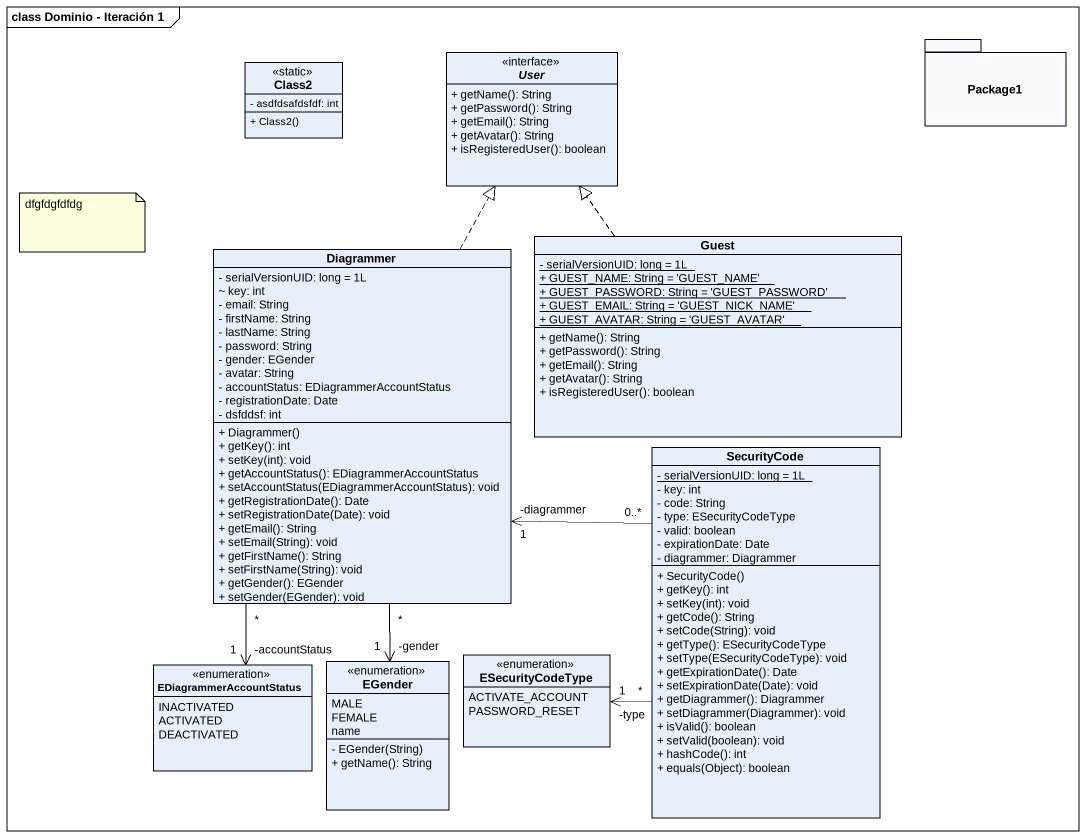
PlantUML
@startuml
mainframe class Dominio - Iteración 1
hide circle
hide empty members
skinparam classAttributeIconSize 0
interface User <<interface>> {
  + getName(): String
  + getPassword(): String
  + getEmail(): String
  + getAvatar(): String
  + isRegisteredUser(): boolean
}
package Package1 {
}
class Class2 <<static>> {
  - asdfdsafdsfdf: int
  + Class2()
}
class Guest {
  {static} - serialVersionUID: long = 1L
  {static} + GUEST_NAME: String = 'GUEST_NAME'
  {static} + GUEST_PASSWORD: String = 'GUEST_PASSWORD'
  {static} + GUEST_EMAIL: String = 'GUEST_NICK_NAME'
  {static} + GUEST_AVATAR: String = 'GUEST_AVATAR'
  + getName(): String
  + getPassword(): String
  + getEmail(): String
  + getAvatar(): String
  + isRegisteredUser(): boolean
}
class Diagrammer {
  - serialVersionUID: long = 1L
  ~ key: int
  - email: String
  - firstName: String
  - lastName: String
  - password: String
  - gender: EGender
  - avatar: String
  - accountStatus: EDiagrammerAccountStatus
  - registrationDate: Date
  - dsfddsf: int
  + Diagrammer()
  + getKey(): int
  + setKey(int): void
  + getAccountStatus(): EDiagrammerAccountStatus
  + setAccountStatus(EDiagrammerAccountStatus): void
  + getRegistrationDate(): Date
  + setRegistrationDate(Date): void
  + getEmail(): String
  + setEmail(String): void
  + getFirstName(): String
  + setFirstName(String): void
  + getGender(): EGender
  + setGender(EGender): void
}
class SecurityCode {
  {static} - serialVersionUID: long = 1L
  - key: int
  - code: String
  - type: ESecurityCodeType
  - valid: boolean
  - expirationDate: Date
  - diagrammer: Diagrammer
  + SecurityCode()
  + getKey(): int
  + setKey(int): void
  + getCode(): String
  + setCode(String): void
  + getType(): ESecurityCodeType
  + setType(ESecurityCodeType): void
  + getExpirationDate(): Date
  + setExpirationDate(Date): void
  + getDiagrammer(): Diagrammer
  + setDiagrammer(Diagrammer): void
  + isValid(): boolean
  + setValid(boolean): void
  + hashCode(): int
  + equals(Object): boolean
}
enum EDiagrammerAccountStatus {
  INACTIVATED
  ACTIVATED
  DEACTIVATED
}
enum EGender {
  MALE
  FEMALE
  name
  - EGender(String)
  + getName(): String
}
enum ESecurityCodeType {
  ACTIVATE_ACCOUNT
  PASSWORD_RESET
}
Guest .up.|> User
Diagrammer .up.|> User
Diagrammer "*" --> "-accountStatus\n1" EDiagrammerAccountStatus
Diagrammer "*" --> "-gender\n1" EGender
SecurityCode "0..*" -left-> "-diagrammer\n1" Diagrammer
SecurityCode "*" -left-> "-type\n1" ESecurityCodeType
note as N1
  dfgfdgfdfdg
end note
@enduml
